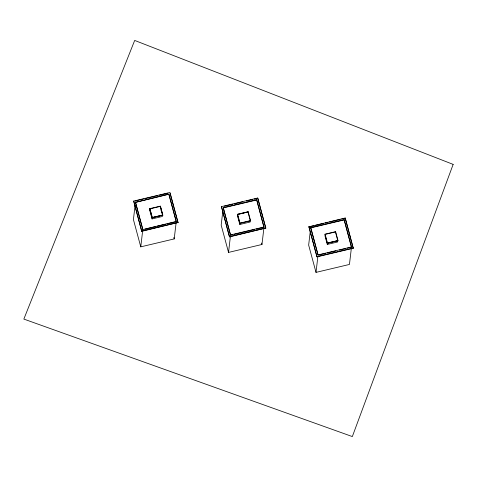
<?xml version="1.0" encoding="UTF-8"?>
<svg xmlns="http://www.w3.org/2000/svg" width="477" height="477" viewBox="0 0 477 477"><rect width="100%" height="100%" fill="white"/><g stroke="black" fill="none" stroke-linecap="round" stroke-linejoin="round"><path stroke-width="0.72" d="M133.691 201.073L141.747 231.339L178.04 222.461L169.961 192.464L133.691 201.073L141.747 231.339M135.104 205.229L133.417 219.569L140.769 246.853L174.212 238.917L176.061 223.147M135.438 202.361L168.912 194.157L176.263 221.441L142.79 229.646L135.438 202.361L168.912 194.157M140.769 246.853L142.706 230.367M149.897 208.884L149.736 210.25L152.068 218.907L162.377 216.463L162.532 215.103L160.206 206.41L149.897 208.884L152.229 217.548L152.068 218.907M152.056 217.828L149.605 208.687L160.379 206.13L162.83 215.27L152.056 217.798M160.373 206.159L162.83 215.27M221.453 206.63L229.503 236.902L265.802 228.024L257.723 198.021L221.453 206.63L229.503 236.902M222.866 210.786L221.179 225.126L228.531 252.411L261.974 244.474L263.906 227.988M232.687 234.702L230.552 235.209L223.236 207.65L256.674 199.714L263.996 227.273L256.674 199.714M228.531 252.411L230.385 236.64M230.552 235.209L223.236 207.65M239.83 224.464L239.991 223.105L237.659 214.411L247.968 211.967L250.294 220.66L250.139 222.02L239.83 224.464L237.498 215.807L237.659 214.447L247.962 211.997M248.135 211.716L237.361 214.274L239.818 223.385L250.592 220.827L248.141 211.687M265.772 228.292L257.723 198.021M308.899 226.867L345.199 217.989L353.248 248.261L316.984 256.864L308.899 226.867L313.878 225.687M310.259 231.47L308.655 245.095L316.007 272.379L349.45 264.443L351.382 247.957M318.028 255.177L310.712 227.618L344.15 219.682L351.501 246.967L347.202 248.249M316.984 256.864L308.929 226.599M316.007 272.379L317.861 256.608M327.305 244.433L327.466 243.073L325.135 234.38L335.444 231.935L337.77 240.629L337.615 241.988L327.305 244.433L324.974 235.775M335.611 231.685L324.843 234.213L327.294 243.353L338.068 240.796L335.617 231.655M351.471 247.235L344.15 219.682M345.199 217.989L353.248 248.261M135.08 201.002L143.619 198.975M145.038 198.641L157.839 195.6M159.264 195.266L167.797 193.239M152.229 217.548L162.532 215.103L152.235 217.518L149.897 208.854M224.268 206.225L232.8 204.198M234.225 203.858L242.757 201.837M246.311 200.99L252.715 199.469M254.134 199.136L257.687 198.289M223.2 207.918L256.644 199.982M144.925 229.139L155.597 226.611M157.022 226.271L165.561 224.244M166.98 223.91L175.518 221.883M141.776 231.071L178.04 222.461M239.991 223.105L250.3 220.63M230.588 234.934L264.025 226.998M234.112 234.362L254.742 229.467M256.167 229.127L263.28 227.44M229.538 236.628L265.802 228.024M315.297 225.347L323.835 223.319M325.254 222.986L328.098 222.306M329.524 221.972L340.19 219.438M341.61 219.104L344.454 218.424M310.676 227.887L344.12 219.951M337.776 240.593L327.472 243.043L337.77 240.629M351.501 246.967L318.064 254.903L310.712 227.618M318.743 255.004L325.857 253.317M327.282 252.977L335.814 250.95M339.374 250.109L345.777 248.589M317.014 256.596L353.278 247.992M261.587 243.037L261.974 244.474M170.122 193.447L178.01 222.735M168.882 194.425L176.234 221.71M173.825 237.48L174.212 238.917M161.089 210.124L161.596 212.009M135.474 202.093L142.826 229.377M453.15 164.386L352.336 436.568L23.85 319.083L134.681 40.432L453.15 164.386"/></g></svg>
